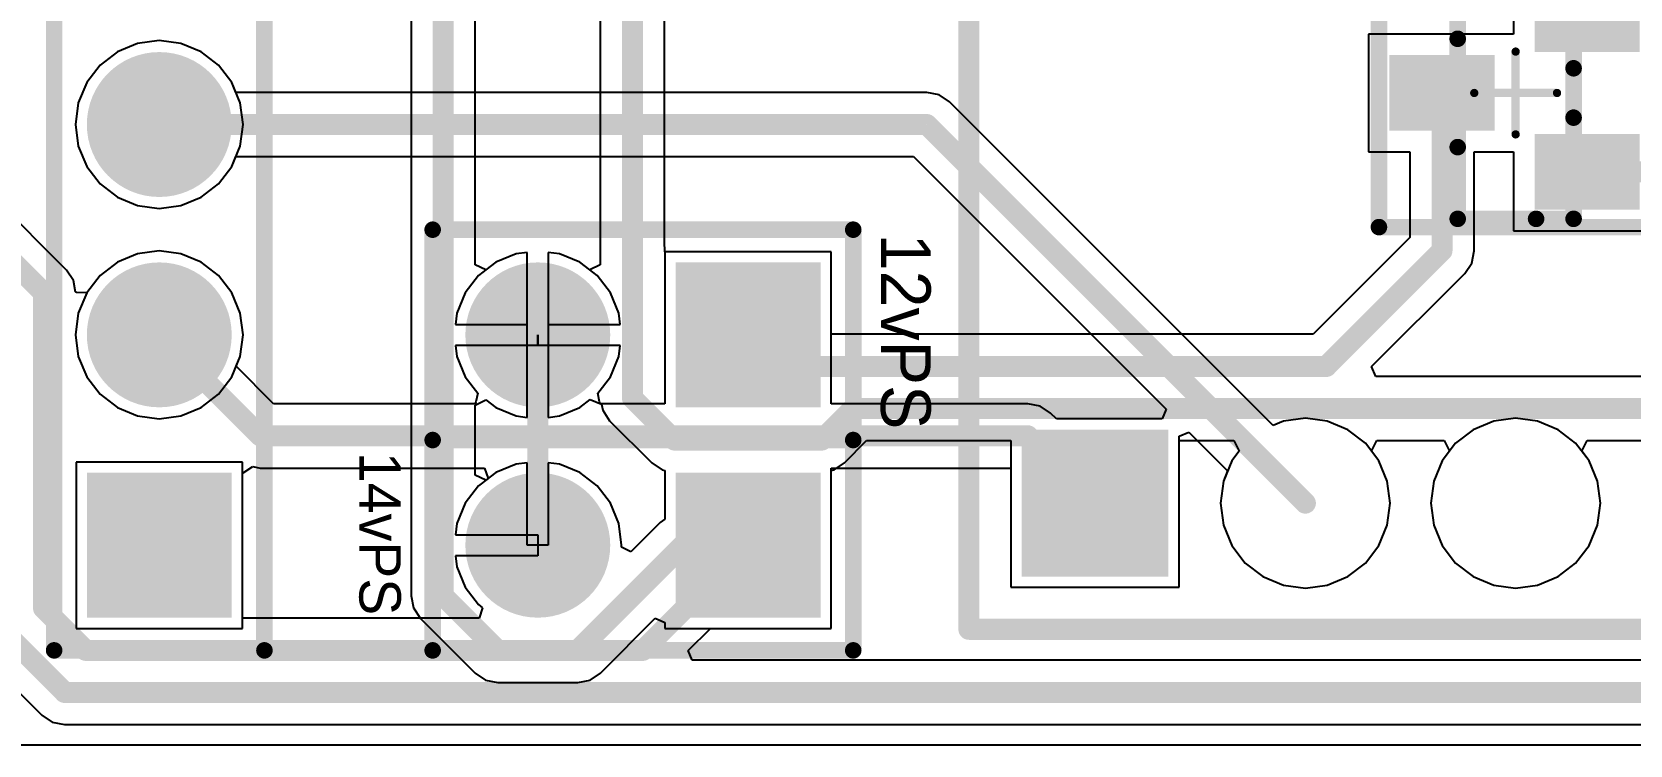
# Model space of a CAD drawing. Header units: millimetres. Extents: x 0 to 146, y 0 to 115.
# Drawn here: x 88.12 to 107.43, y 83.44 to 92.05 of the extents above; entities that cross this region are included whole.
import ezdxf

# ---------------------------------------------------------------- set-up
doc = ezdxf.new("R2010")
doc.units = ezdxf.units.MM
for name, color, linetype in [('BottomLayer', 5, 'Continuous'), ('BottomOverlay', 54, 'Continuous'), ('BottomSolder', 6, 'Continuous'), ('Mechanical10', 56, 'Continuous'), ('Mechanical12', 56, 'Continuous'), ('Mechanical15', 56, 'Continuous'), ('MultiLayer', 9, 'Continuous'), ('PadHoleLayer', 156, 'Continuous'), ('TopLayer', 1, 'Continuous'), ('TopOverlay', 2, 'Continuous'), ('TopPaste', 8, 'Continuous'), ('TopSolder', 216, 'Continuous')]:
    doc.layers.add(name, color=color, linetype=linetype)

# ---------------------------------------------------------------- blocks, each defined once
blk = doc.blocks.new('VISHAY_SILICONIX_S_03946_MFG_1')
at = {"layer": 'TopLayer'}
for points in [[(-1.499, 1.41), (-0.229, 1.41), (-0.229, 0.495), (-1.499, 0.495)], [(0.254, 0.457), (1.524, 0.457), (1.524, -0.457), (0.254, -0.457)], [(-1.499, -0.495), (-0.229, -0.495), (-0.229, -1.41), (-1.499, -1.41)]]:
    blk.add_hatch(color=1, dxfattribs=at).paths.add_polyline_path(points)
at = {"layer": 'TopPaste'}
for points in [[(-1.499, 1.41), (-0.229, 1.41), (-0.229, 0.495), (-1.499, 0.495)], [(0.254, 0.457), (1.524, 0.457), (1.524, -0.457), (0.254, -0.457)], [(-1.499, -0.495), (-0.229, -0.495), (-0.229, -1.41), (-1.499, -1.41)]]:
    blk.add_hatch(color=8, dxfattribs=at).paths.add_polyline_path(points)
at = {"layer": 'TopSolder'}
for points in [[(-1.499, 1.41), (-0.229, 1.41), (-0.229, 0.495), (-1.499, 0.495)], [(0.254, 0.457), (1.524, 0.457), (1.524, -0.457), (0.254, -0.457)], [(-1.499, -0.495), (-0.229, -0.495), (-0.229, -1.41), (-1.499, -1.41)]]:
    blk.add_hatch(color=216, dxfattribs=at).paths.add_polyline_path(points)
at = {"layer": 'Mechanical10', "const_width": 0.2}
for points in [[(-1.651, 1.62), (-1.651, -1.62)], [(1.651, 1.62), (-1.651, 1.62)], [(1.651, 1.62), (1.651, -1.62)], [(1.651, -1.62), (-1.651, -1.62)]]:
    blk.add_lwpolyline(points, dxfattribs=at)
at = {"layer": 'Mechanical10', "const_width": 0.1}
for points in [[(-1.701, 1.62, 1), (-1.601, 1.62, 1)], [(-1.701, 1.62, 1), (-1.601, 1.62, 1)], [(1.601, 1.62, 1), (1.701, 1.62, 1)], [(1.601, 1.62, 1), (1.701, 1.62, 1)], [(-1.701, -1.62, 1), (-1.601, -1.62, 1)], [(-1.701, -1.62, 1), (-1.601, -1.62, 1)], [(1.601, -1.62, 1), (1.701, -1.62, 1)], [(1.601, -1.62, 1), (1.701, -1.62, 1)]]:
    blk.add_lwpolyline(points, format="xyb", close=True, dxfattribs=at)
at = {"layer": 'Mechanical12', "const_width": 0.2}
for points in [[(-0.7, 1.52), (-0.7, -1.52)], [(0.7, 1.52), (-0.7, 1.52)], [(0.7, 1.52), (0.7, -1.52)], [(0.7, -1.52), (-0.7, -1.52)]]:
    blk.add_lwpolyline(points, dxfattribs=at)
at = {"layer": 'Mechanical12', "const_width": 0.1}
for points in [[(-0.75, 1.52, 1), (-0.65, 1.52, 1)], [(-0.75, 1.52, 1), (-0.65, 1.52, 1)], [(0.65, 1.52, 1), (0.75, 1.52, 1)], [(0.65, 1.52, 1), (0.75, 1.52, 1)], [(-0.75, -1.52, 1), (-0.65, -1.52, 1)], [(-0.75, -1.52, 1), (-0.65, -1.52, 1)], [(0.65, -1.52, 1), (0.75, -1.52, 1)], [(0.65, -1.52, 1), (0.75, -1.52, 1)]]:
    blk.add_lwpolyline(points, format="xyb", close=True, dxfattribs=at)
at = {"layer": 'Mechanical15'}
for points, const_width in [([(-1.651, 1.62), (-1.651, -1.62)], 0.2), ([(1.651, 1.62), (-1.651, 1.62)], 0.2), ([(1.651, 1.62), (1.651, -1.62)], 0.2), ([(0, 0.5), (0, -0.5)], 0.1), ([(0.5, 0), (-0.5, 0)], 0.1), ([(1.651, -1.62), (-1.651, -1.62)], 0.2)]:
    blk.add_lwpolyline(points, dxfattribs=dict(at, const_width=const_width))
for points, const_width in [([(-1.701, 1.62, 1), (-1.601, 1.62, 1)], 0.1), ([(-1.701, 1.62, 1), (-1.601, 1.62, 1)], 0.1), ([(1.601, 1.62, 1), (1.701, 1.62, 1)], 0.1), ([(1.601, 1.62, 1), (1.701, 1.62, 1)], 0.1), ([(-0.025, 0.5, 1), (0.025, 0.5, 1)], 0.05), ([(-0.525, 0, 1), (-0.475, 0, 1)], 0.05), ([(0.475, 0, 1), (0.525, 0, 1)], 0.05), ([(-0.025, -0.5, 1), (0.025, -0.5, 1)], 0.05), ([(-1.701, -1.62, 1), (-1.601, -1.62, 1)], 0.1), ([(-1.701, -1.62, 1), (-1.601, -1.62, 1)], 0.1), ([(1.601, -1.62, 1), (1.701, -1.62, 1)], 0.1), ([(1.601, -1.62, 1), (1.701, -1.62, 1)], 0.1)]:
    blk.add_lwpolyline(points, format="xyb", close=True, dxfattribs=dict(at, const_width=const_width))
at = {"layer": 'TopOverlay', "const_width": 0.2}
for points in [[(0.7, 1.52), (-0.247, 1.52)], [(0.7, 1.52), (0.7, 0.654)], [(-0.7, 0.298), (-0.7, -0.298)], [(0.7, -0.654), (0.7, -1.52)], [(0.7, -1.52), (-0.247, -1.52)]]:
    blk.add_lwpolyline(points, dxfattribs=at)
at = {"layer": 'TopOverlay', "const_width": 0.1}
for points in [[(-0.297, 1.52, 1), (-0.197, 1.52, 1)], [(0.65, 1.52, 1), (0.75, 1.52, 1)], [(0.65, 1.52, 1), (0.75, 1.52, 1)], [(0.65, 0.654, 1), (0.75, 0.654, 1)], [(-0.75, 0.298, 1), (-0.65, 0.298, 1)], [(-0.75, -0.298, 1), (-0.65, -0.298, 1)], [(0.65, -0.654, 1), (0.75, -0.654, 1)], [(-0.297, -1.52, 1), (-0.197, -1.52, 1)], [(0.65, -1.52, 1), (0.75, -1.52, 1)], [(0.65, -1.52, 1), (0.75, -1.52, 1)]]:
    blk.add_lwpolyline(points, format="xyb", close=True, dxfattribs=at)
blk = doc.blocks.new('HDR1X2_6')
at = {"layer": 'BottomLayer'}
blk.add_hatch(color=5, dxfattribs=at).paths.add_polyline_path([(-0.75, 0.75), (0.75, 0.75), (0.75, -0.75), (-0.75, -0.75)])
h = blk.add_hatch(color=5, dxfattribs=at)
edge = h.paths.add_edge_path()
edge.add_arc((2.54, 0), 0.75, 0, 360)
at = {"layer": 'BottomSolder'}
blk.add_hatch(color=6, dxfattribs=at).paths.add_polyline_path([(-0.875, 0.875), (0.875, 0.875), (0.875, -0.875), (-0.875, -0.875)])
h = blk.add_hatch(color=6, dxfattribs=at)
edge = h.paths.add_edge_path()
edge.add_arc((2.54, 0), 0.875, 0, 360)
at = {"layer": 'MultiLayer'}
blk.add_hatch(color=9, dxfattribs=at).paths.add_polyline_path([(-0.75, 0.75), (0.75, 0.75), (0.75, -0.75), (-0.75, -0.75)])
h = blk.add_hatch(color=9, dxfattribs=at)
edge = h.paths.add_edge_path()
edge.add_arc((2.54, 0), 0.75, 0, 360)
at = {"layer": 'PadHoleLayer'}
h = blk.add_hatch(color=156, dxfattribs=at)
edge = h.paths.add_edge_path()
edge.add_arc((0, 0), 0.45, 0, 360)
h = blk.add_hatch(color=156, dxfattribs=at)
edge = h.paths.add_edge_path()
edge.add_arc((2.54, 0), 0.45, 0, 360)
at = {"layer": 'TopLayer'}
blk.add_hatch(color=1, dxfattribs=at).paths.add_polyline_path([(-0.75, 0.75), (0.75, 0.75), (0.75, -0.75), (-0.75, -0.75)])
h = blk.add_hatch(color=1, dxfattribs=at)
edge = h.paths.add_edge_path()
edge.add_arc((2.54, 0), 0.75, 0, 360)
at = {"layer": 'TopSolder'}
blk.add_hatch(color=216, dxfattribs=at).paths.add_polyline_path([(-0.875, 0.875), (0.875, 0.875), (0.875, -0.875), (-0.875, -0.875)])
h = blk.add_hatch(color=216, dxfattribs=at)
edge = h.paths.add_edge_path()
edge.add_arc((2.54, 0), 0.875, 0, 360)
at = {"layer": 'TopOverlay', "const_width": 0.2}
for points in [[(-1.27, 1.27), (-1.27, -1.27)], [(3.81, 1.27), (-1.27, 1.27)], [(3.81, 1.27), (3.81, -1.27)], [(3.81, -1.27), (-1.27, -1.27)]]:
    blk.add_lwpolyline(points, dxfattribs=at)
at = {"layer": 'TopOverlay', "const_width": 0.1}
for points in [[(-1.32, 1.27, 1), (-1.22, 1.27, 1)], [(-1.32, 1.27, 1), (-1.22, 1.27, 1)], [(3.76, 1.27, 1), (3.86, 1.27, 1)], [(3.76, 1.27, 1), (3.86, 1.27, 1)], [(-1.32, -1.27, 1), (-1.22, -1.27, 1)], [(-1.32, -1.27, 1), (-1.22, -1.27, 1)], [(3.76, -1.27, 1), (3.86, -1.27, 1)], [(3.76, -1.27, 1), (3.86, -1.27, 1)]]:
    blk.add_lwpolyline(points, format="xyb", close=True, dxfattribs=at)
blk = doc.blocks.new('HDR1X2_14')
at = {"layer": 'BottomLayer'}
blk.add_hatch(color=5, dxfattribs=at).paths.add_polyline_path([(-0.75, 0.75), (0.75, 0.75), (0.75, -0.75), (-0.75, -0.75)])
h = blk.add_hatch(color=5, dxfattribs=at)
edge = h.paths.add_edge_path()
edge.add_arc((2.54, 0), 0.75, 0, 360)
at = {"layer": 'BottomSolder'}
blk.add_hatch(color=6, dxfattribs=at).paths.add_polyline_path([(-0.875, 0.875), (0.875, 0.875), (0.875, -0.875), (-0.875, -0.875)])
h = blk.add_hatch(color=6, dxfattribs=at)
edge = h.paths.add_edge_path()
edge.add_arc((2.54, 0), 0.875, 0, 360)
at = {"layer": 'MultiLayer'}
blk.add_hatch(color=9, dxfattribs=at).paths.add_polyline_path([(-0.75, 0.75), (0.75, 0.75), (0.75, -0.75), (-0.75, -0.75)])
h = blk.add_hatch(color=9, dxfattribs=at)
edge = h.paths.add_edge_path()
edge.add_arc((2.54, 0), 0.75, 0, 360)
at = {"layer": 'PadHoleLayer'}
h = blk.add_hatch(color=156, dxfattribs=at)
edge = h.paths.add_edge_path()
edge.add_arc((0, 0), 0.45, 0, 360)
h = blk.add_hatch(color=156, dxfattribs=at)
edge = h.paths.add_edge_path()
edge.add_arc((2.54, 0), 0.45, 0, 360)
at = {"layer": 'TopLayer'}
blk.add_hatch(color=1, dxfattribs=at).paths.add_polyline_path([(-0.75, 0.75), (0.75, 0.75), (0.75, -0.75), (-0.75, -0.75)])
h = blk.add_hatch(color=1, dxfattribs=at)
edge = h.paths.add_edge_path()
edge.add_arc((2.54, 0), 0.75, 0, 360)
at = {"layer": 'TopSolder'}
blk.add_hatch(color=216, dxfattribs=at).paths.add_polyline_path([(-0.875, 0.875), (0.875, 0.875), (0.875, -0.875), (-0.875, -0.875)])
h = blk.add_hatch(color=216, dxfattribs=at)
edge = h.paths.add_edge_path()
edge.add_arc((2.54, 0), 0.875, 0, 360)
at = {"layer": 'TopOverlay', "const_width": 0.2}
for points in [[(3.81, 1.27), (-1.27, 1.27)], [(-1.27, 1.27), (-1.27, -1.27)], [(3.81, 1.27), (3.81, -1.27)], [(3.81, -1.27), (-1.27, -1.27)]]:
    blk.add_lwpolyline(points, dxfattribs=at)
at = {"layer": 'TopOverlay', "const_width": 0.1}
for points in [[(-1.32, 1.27, 1), (-1.22, 1.27, 1)], [(-1.32, 1.27, 1), (-1.22, 1.27, 1)], [(3.76, 1.27, 1), (3.86, 1.27, 1)], [(3.76, 1.27, 1), (3.86, 1.27, 1)], [(-1.32, -1.27, 1), (-1.22, -1.27, 1)], [(-1.32, -1.27, 1), (-1.22, -1.27, 1)], [(3.76, -1.27, 1), (3.86, -1.27, 1)], [(3.76, -1.27, 1), (3.86, -1.27, 1)]]:
    blk.add_lwpolyline(points, format="xyb", close=True, dxfattribs=at)
blk = doc.blocks.new('HDR1X6_B_18')
at = {"layer": 'BottomLayer'}
blk.add_hatch(color=5, dxfattribs=at).paths.add_polyline_path([(-0.75, 0.75), (0.75, 0.75), (0.75, -0.75), (-0.75, -0.75)])
h = blk.add_hatch(color=5, dxfattribs=at)
edge = h.paths.add_edge_path()
edge.add_arc((2.54, 0), 0.75, 0, 360)
h = blk.add_hatch(color=5, dxfattribs=at)
edge = h.paths.add_edge_path()
edge.add_arc((5.08, 0), 0.75, 0, 360)
h = blk.add_hatch(color=5, dxfattribs=at)
edge = h.paths.add_edge_path()
edge.add_arc((7.62, 0), 0.75, 0, 360)
h = blk.add_hatch(color=5, dxfattribs=at)
edge = h.paths.add_edge_path()
edge.add_arc((10.16, 0), 0.75, 0, 360)
h = blk.add_hatch(color=5, dxfattribs=at)
edge = h.paths.add_edge_path()
edge.add_arc((12.7, 0), 0.75, 0, 360)
at = {"layer": 'BottomSolder'}
blk.add_hatch(color=6, dxfattribs=at).paths.add_polyline_path([(-0.875, 0.875), (0.875, 0.875), (0.875, -0.875), (-0.875, -0.875)])
h = blk.add_hatch(color=6, dxfattribs=at)
edge = h.paths.add_edge_path()
edge.add_arc((2.54, 0), 0.875, 0, 360)
h = blk.add_hatch(color=6, dxfattribs=at)
edge = h.paths.add_edge_path()
edge.add_arc((5.08, 0), 0.875, 0, 360)
h = blk.add_hatch(color=6, dxfattribs=at)
edge = h.paths.add_edge_path()
edge.add_arc((7.62, 0), 0.875, 0, 360)
h = blk.add_hatch(color=6, dxfattribs=at)
edge = h.paths.add_edge_path()
edge.add_arc((10.16, 0), 0.875, 0, 360)
h = blk.add_hatch(color=6, dxfattribs=at)
edge = h.paths.add_edge_path()
edge.add_arc((12.7, 0), 0.875, 0, 360)
at = {"layer": 'MultiLayer'}
blk.add_hatch(color=9, dxfattribs=at).paths.add_polyline_path([(-0.75, 0.75), (0.75, 0.75), (0.75, -0.75), (-0.75, -0.75)])
h = blk.add_hatch(color=9, dxfattribs=at)
edge = h.paths.add_edge_path()
edge.add_arc((2.54, 0), 0.75, 0, 360)
h = blk.add_hatch(color=9, dxfattribs=at)
edge = h.paths.add_edge_path()
edge.add_arc((5.08, 0), 0.75, 0, 360)
h = blk.add_hatch(color=9, dxfattribs=at)
edge = h.paths.add_edge_path()
edge.add_arc((7.62, 0), 0.75, 0, 360)
h = blk.add_hatch(color=9, dxfattribs=at)
edge = h.paths.add_edge_path()
edge.add_arc((10.16, 0), 0.75, 0, 360)
h = blk.add_hatch(color=9, dxfattribs=at)
edge = h.paths.add_edge_path()
edge.add_arc((12.7, 0), 0.75, 0, 360)
at = {"layer": 'PadHoleLayer'}
h = blk.add_hatch(color=156, dxfattribs=at)
edge = h.paths.add_edge_path()
edge.add_arc((0, 0), 0.45, 0, 360)
h = blk.add_hatch(color=156, dxfattribs=at)
edge = h.paths.add_edge_path()
edge.add_arc((2.54, 0), 0.45, 0, 360)
h = blk.add_hatch(color=156, dxfattribs=at)
edge = h.paths.add_edge_path()
edge.add_arc((5.08, 0), 0.45, 0, 360)
h = blk.add_hatch(color=156, dxfattribs=at)
edge = h.paths.add_edge_path()
edge.add_arc((7.62, 0), 0.45, 0, 360)
h = blk.add_hatch(color=156, dxfattribs=at)
edge = h.paths.add_edge_path()
edge.add_arc((10.16, 0), 0.45, 0, 360)
h = blk.add_hatch(color=156, dxfattribs=at)
edge = h.paths.add_edge_path()
edge.add_arc((12.7, 0), 0.45, 0, 360)
at = {"layer": 'TopLayer'}
blk.add_hatch(color=1, dxfattribs=at).paths.add_polyline_path([(-0.75, 0.75), (0.75, 0.75), (0.75, -0.75), (-0.75, -0.75)])
h = blk.add_hatch(color=1, dxfattribs=at)
edge = h.paths.add_edge_path()
edge.add_arc((2.54, 0), 0.75, 0, 360)
h = blk.add_hatch(color=1, dxfattribs=at)
edge = h.paths.add_edge_path()
edge.add_arc((5.08, 0), 0.75, 0, 360)
h = blk.add_hatch(color=1, dxfattribs=at)
edge = h.paths.add_edge_path()
edge.add_arc((7.62, 0), 0.75, 0, 360)
h = blk.add_hatch(color=1, dxfattribs=at)
edge = h.paths.add_edge_path()
edge.add_arc((10.16, 0), 0.75, 0, 360)
h = blk.add_hatch(color=1, dxfattribs=at)
edge = h.paths.add_edge_path()
edge.add_arc((12.7, 0), 0.75, 0, 360)
at = {"layer": 'TopSolder'}
blk.add_hatch(color=216, dxfattribs=at).paths.add_polyline_path([(-0.875, 0.875), (0.875, 0.875), (0.875, -0.875), (-0.875, -0.875)])
h = blk.add_hatch(color=216, dxfattribs=at)
edge = h.paths.add_edge_path()
edge.add_arc((2.54, 0), 0.875, 0, 360)
h = blk.add_hatch(color=216, dxfattribs=at)
edge = h.paths.add_edge_path()
edge.add_arc((5.08, 0), 0.875, 0, 360)
h = blk.add_hatch(color=216, dxfattribs=at)
edge = h.paths.add_edge_path()
edge.add_arc((7.62, 0), 0.875, 0, 360)
h = blk.add_hatch(color=216, dxfattribs=at)
edge = h.paths.add_edge_path()
edge.add_arc((10.16, 0), 0.875, 0, 360)
h = blk.add_hatch(color=216, dxfattribs=at)
edge = h.paths.add_edge_path()
edge.add_arc((12.7, 0), 0.875, 0, 360)
at = {"layer": 'BottomOverlay', "const_width": 0.2}
for points in [[(-1.27, 1.27), (-1.27, -1.27)], [(-1.27, 1.27), (13.97, 1.27)], [(13.97, 1.27), (13.97, -1.27)], [(-1.27, -1.27), (13.97, -1.27)]]:
    blk.add_lwpolyline(points, dxfattribs=at)
at = {"layer": 'BottomOverlay', "const_width": 0.1}
for points in [[(-1.32, 1.27, 1), (-1.22, 1.27, 1)], [(-1.32, 1.27, 1), (-1.22, 1.27, 1)], [(13.92, 1.27, 1), (14.02, 1.27, 1)], [(13.92, 1.27, 1), (14.02, 1.27, 1)], [(-1.32, -1.27, 1), (-1.22, -1.27, 1)], [(-1.32, -1.27, 1), (-1.22, -1.27, 1)], [(13.92, -1.27, 1), (14.02, -1.27, 1)], [(13.92, -1.27, 1), (14.02, -1.27, 1)]]:
    blk.add_lwpolyline(points, format="xyb", close=True, dxfattribs=at)
blk = doc.blocks.new('ARDUINO_NANO_21')
at = {"layer": 'BottomLayer'}
blk.add_hatch(color=5, dxfattribs=at).paths.add_polyline_path([(3.302, 2.286), (4.826, 2.286), (4.826, 0.762), (3.302, 0.762)])
h = blk.add_hatch(color=5, dxfattribs=at)
edge = h.paths.add_edge_path()
edge.add_arc((6.604, 1.524), 0.762, 0, 360)
h = blk.add_hatch(color=5, dxfattribs=at)
edge = h.paths.add_edge_path()
edge.add_arc((9.144, 1.524), 0.762, 0, 360)
at = {"layer": 'BottomSolder'}
blk.add_hatch(color=6, dxfattribs=at).paths.add_polyline_path([(3.177, 2.411), (4.951, 2.411), (4.951, 0.637), (3.177, 0.637)])
h = blk.add_hatch(color=6, dxfattribs=at)
edge = h.paths.add_edge_path()
edge.add_arc((6.604, 1.524), 0.887, 0, 360)
h = blk.add_hatch(color=6, dxfattribs=at)
edge = h.paths.add_edge_path()
edge.add_arc((9.144, 1.524), 0.887, 0, 360)
at = {"layer": 'MultiLayer'}
blk.add_hatch(color=9, dxfattribs=at).paths.add_polyline_path([(3.302, 2.286), (4.826, 2.286), (4.826, 0.762), (3.302, 0.762)])
h = blk.add_hatch(color=9, dxfattribs=at)
edge = h.paths.add_edge_path()
edge.add_arc((6.604, 1.524), 0.762, 0, 360)
h = blk.add_hatch(color=9, dxfattribs=at)
edge = h.paths.add_edge_path()
edge.add_arc((9.144, 1.524), 0.762, 0, 360)
at = {"layer": 'PadHoleLayer'}
h = blk.add_hatch(color=156, dxfattribs=at)
edge = h.paths.add_edge_path()
edge.add_arc((4.064, 1.524), 0.381, 0, 360)
h = blk.add_hatch(color=156, dxfattribs=at)
edge = h.paths.add_edge_path()
edge.add_arc((6.604, 1.524), 0.381, 0, 360)
h = blk.add_hatch(color=156, dxfattribs=at)
edge = h.paths.add_edge_path()
edge.add_arc((9.144, 1.524), 0.381, 0, 360)
at = {"layer": 'TopLayer'}
blk.add_hatch(color=1, dxfattribs=at).paths.add_polyline_path([(3.302, 2.286), (4.826, 2.286), (4.826, 0.762), (3.302, 0.762)])
h = blk.add_hatch(color=1, dxfattribs=at)
edge = h.paths.add_edge_path()
edge.add_arc((6.604, 1.524), 0.762, 0, 360)
h = blk.add_hatch(color=1, dxfattribs=at)
edge = h.paths.add_edge_path()
edge.add_arc((9.144, 1.524), 0.762, 0, 360)
at = {"layer": 'TopSolder'}
blk.add_hatch(color=216, dxfattribs=at).paths.add_polyline_path([(3.177, 2.411), (4.951, 2.411), (4.951, 0.637), (3.177, 0.637)])
h = blk.add_hatch(color=216, dxfattribs=at)
edge = h.paths.add_edge_path()
edge.add_arc((6.604, 1.524), 0.887, 0, 360)
h = blk.add_hatch(color=216, dxfattribs=at)
edge = h.paths.add_edge_path()
edge.add_arc((9.144, 1.524), 0.887, 0, 360)
at = {"layer": 'TopOverlay', "const_width": 0.254}
for points in [[(2.54, 0), (2.54, 17.907)], [(2.54, 0), (11.97, 0)]]:
    blk.add_lwpolyline(points, dxfattribs=at)
at = {"layer": 'TopOverlay', "const_width": 0.127}
blk.add_lwpolyline([(2.477, 0, 1), (2.603, 0, 1)], format="xyb", close=True, dxfattribs=at)
blk.add_lwpolyline([(2.477, 0, 1), (2.603, 0, 1)], format="xyb", close=True, dxfattribs=at)

msp = doc.modelspace()

# ---------------------------------------------------------------- linework, layer by layer
at = {"layer": 'BottomLayer'}
for p, q in [((89.4, 91.91), (89.156, 91.809)), ((89.662, 91.945), (89.4, 91.91)), ((89.924, 91.91), (89.662, 91.945)), ((90.168, 91.809), (89.924, 91.91)), ((89.156, 91.809), (88.946, 91.648)), ((90.378, 91.648), (90.168, 91.809)), ((88.946, 91.648), (88.785, 91.438)), ((90.539, 91.438), (90.378, 91.648)), ((88.785, 91.438), (88.684, 91.194)), ((90.588, 91.32), (90.539, 91.438)), ((98.933, 91.32), (90.588, 91.32)), ((99.082, 91.291), (98.933, 91.32)), ((88.54, 89.175), (86.494, 91.22)), ((88.684, 91.194), (88.649, 90.932)), ((99.208, 91.207), (99.082, 91.291)), ((103.116, 87.299), (99.208, 91.207)), ((88.649, 90.932), (88.684, 90.67)), ((88.684, 90.67), (88.785, 90.426)), ((90.539, 90.426), (90.588, 90.544)), ((90.588, 90.544), (98.772, 90.544)), ((98.772, 90.544), (101.822, 87.493)), ((88.785, 90.426), (88.946, 90.216)), ((90.378, 90.216), (90.539, 90.426)), ((88.946, 90.216), (89.156, 90.055)), ((90.168, 90.055), (90.378, 90.216)), ((89.156, 90.055), (89.4, 89.954)), ((89.4, 89.954), (89.662, 89.919)), ((89.662, 89.919), (89.924, 89.954)), ((89.924, 89.954), (90.168, 90.055)), ((89.662, 89.405), (89.4, 89.37)), ((89.924, 89.37), (89.662, 89.405)), ((94.107, 89.388), (93.972, 89.37)), ((94.107, 88.519), (94.107, 89.388)), ((94.496, 89.37), (94.361, 89.388)), ((94.361, 89.388), (94.361, 88.519)), ((97.778, 89.396), (95.77, 89.396)), ((95.77, 89.396), (95.77, 87.561)), ((97.778, 87.561), (97.778, 89.396)), ((89.156, 89.269), (88.946, 89.108)), ((89.4, 89.37), (89.156, 89.269)), ((90.168, 89.269), (89.924, 89.37)), ((90.378, 89.108), (90.168, 89.269)), ((93.728, 89.269), (93.518, 89.108)), ((93.972, 89.37), (93.728, 89.269)), ((94.74, 89.269), (94.496, 89.37)), ((94.95, 89.108), (94.74, 89.269)), ((88.624, 89.049), (88.54, 89.175)), ((88.652, 88.909), (88.624, 89.049)), ((88.946, 89.108), (88.785, 88.898)), ((90.539, 88.898), (90.378, 89.108)), ((93.518, 89.108), (93.357, 88.898)), ((95.111, 88.898), (94.95, 89.108)), ((88.663, 88.902), (88.652, 88.909)), ((88.785, 88.898), (88.663, 88.902)), ((90.64, 88.654), (90.539, 88.898)), ((93.357, 88.898), (93.256, 88.654)), ((95.212, 88.654), (95.111, 88.898)), ((90.675, 88.392), (90.64, 88.654)), ((93.256, 88.654), (93.238, 88.519)), ((95.23, 88.519), (95.212, 88.654)), ((93.238, 88.519), (94.107, 88.519)), ((94.361, 88.519), (95.23, 88.519)), ((90.64, 88.13), (90.675, 88.392)), ((94.234, 88.265), (93.238, 88.265)), ((93.238, 88.265), (93.256, 88.13)), ((94.234, 88.265), (94.234, 88.392)), ((94.234, 88.392), (94.234, 88.392)), ((94.234, 88.392), (94.234, 88.265)), ((95.23, 88.265), (94.234, 88.265)), ((95.212, 88.13), (95.23, 88.265)), ((90.591, 88.012), (90.64, 88.13)), ((93.256, 88.13), (93.357, 87.886)), ((95.111, 87.886), (95.212, 88.13)), ((91.042, 87.561), (90.591, 88.012)), ((93.357, 87.886), (93.508, 87.688)), ((94.96, 87.688), (95.111, 87.886)), ((93.508, 87.688), (93.487, 87.583)), ((94.981, 87.583), (94.96, 87.688)), ((93.479, 87.561), (91.042, 87.561)), ((93.487, 87.583), (93.479, 87.561)), ((94.989, 87.561), (94.981, 87.583)), ((95.77, 87.561), (94.989, 87.561)), ((100.152, 87.561), (97.778, 87.561)), ((100.301, 87.532), (100.152, 87.561)), ((100.427, 87.447), (100.301, 87.532)), ((100.498, 87.376), (100.427, 87.447)), ((101.822, 87.493), (101.774, 87.376)), ((101.774, 87.376), (100.498, 87.376)), ((103.24, 87.35), (103.116, 87.299)), ((103.505, 87.385), (103.24, 87.35)), ((103.77, 87.35), (103.505, 87.385)), ((104.017, 87.247), (103.77, 87.35)), ((105.78, 87.35), (105.533, 87.247)), ((106.045, 87.385), (105.78, 87.35)), ((106.31, 87.35), (106.045, 87.385)), ((106.557, 87.247), (106.31, 87.35)), ((101.981, 87.169), (102.098, 87.217)), ((101.981, 85.344), (101.981, 87.169)), ((102.098, 87.217), (102.566, 86.749)), ((104.23, 87.085), (104.017, 87.247)), ((104.392, 86.872), (104.23, 87.085)), ((105.32, 87.085), (105.158, 86.872)), ((105.533, 87.247), (105.32, 87.085)), ((106.77, 87.085), (106.557, 87.247)), ((106.932, 86.872), (106.77, 87.085)), ((104.495, 86.625), (104.392, 86.872)), ((105.158, 86.872), (105.055, 86.625)), ((107.035, 86.625), (106.932, 86.872)), ((90.666, 86.708), (90.676, 86.724)), ((90.666, 84.97), (90.666, 86.708)), ((90.676, 86.724), (90.793, 86.802)), ((90.793, 86.802), (90.881, 86.784)), ((90.881, 86.784), (93.591, 86.784)), ((93.591, 86.784), (93.634, 86.657)), ((97.778, 84.848), (97.778, 86.784)), ((97.778, 86.784), (99.949, 86.784)), ((99.949, 86.784), (99.949, 85.344)), ((102.566, 86.749), (102.515, 86.625)), ((93.518, 86.568), (93.357, 86.358)), ((93.634, 86.657), (93.518, 86.568)), ((102.515, 86.625), (102.48, 86.36)), ((104.53, 86.36), (104.495, 86.625)), ((105.055, 86.625), (105.02, 86.36)), ((107.07, 86.36), (107.035, 86.625)), ((93.357, 86.358), (93.256, 86.114)), ((102.48, 86.36), (102.515, 86.095)), ((104.495, 86.095), (104.53, 86.36)), ((105.02, 86.36), (105.055, 86.095)), ((107.035, 86.095), (107.07, 86.36)), ((93.256, 86.114), (93.238, 85.979)), ((102.515, 86.095), (102.618, 85.848)), ((104.392, 85.848), (104.495, 86.095)), ((105.055, 86.095), (105.158, 85.848)), ((106.932, 85.848), (107.035, 86.095)), ((93.238, 85.979), (94.234, 85.979)), ((94.234, 85.979), (94.234, 85.725)), ((94.234, 85.725), (93.238, 85.725)), ((93.238, 85.725), (93.256, 85.59)), ((102.618, 85.848), (102.78, 85.635)), ((104.23, 85.635), (104.392, 85.848)), ((105.158, 85.848), (105.32, 85.635)), ((106.77, 85.635), (106.932, 85.848)), ((93.256, 85.59), (93.357, 85.346)), ((102.78, 85.635), (102.993, 85.473)), ((104.017, 85.473), (104.23, 85.635)), ((105.32, 85.635), (105.533, 85.473)), ((106.557, 85.473), (106.77, 85.635)), ((93.357, 85.346), (93.518, 85.136)), ((99.949, 85.344), (101.981, 85.344)), ((102.993, 85.473), (103.24, 85.37)), ((103.24, 85.37), (103.505, 85.335)), ((103.505, 85.335), (103.77, 85.37)), ((103.77, 85.37), (104.017, 85.473)), ((105.533, 85.473), (105.78, 85.37)), ((105.78, 85.37), (106.045, 85.335)), ((106.045, 85.335), (106.31, 85.37)), ((106.31, 85.37), (106.557, 85.473)), ((93.518, 85.136), (93.568, 85.097)), ((93.525, 84.97), (90.666, 84.97)), ((93.568, 85.097), (93.525, 84.97)), ((96.051, 84.58), (96.319, 84.848)), ((96.319, 84.848), (97.778, 84.848)), ((87.482, 84.561), (88.244, 83.799)), ((96.1, 84.462), (96.051, 84.58)), ((113.222, 84.462), (96.1, 84.462)), ((88.244, 83.799), (88.37, 83.715)), ((88.37, 83.715), (88.519, 83.686)), ((88.519, 83.686), (129.159, 83.686)), ((140.843, 83.439), (87.884, 83.439))]:
    msp.add_line(p, q, dxfattribs=at)
at = {"layer": 'BottomLayer', "const_width": 0.254}
for points in [[(86.106, 91.059), (88.265, 88.9)], [(89.662, 90.932), (98.933, 90.932)], [(98.933, 90.932), (103.505, 86.36)], [(88.265, 85.09), (88.265, 88.9)], [(89.662, 88.392), (90.881, 87.173)], [(90.881, 87.173), (100.152, 87.173)], [(100.152, 87.173), (100.965, 86.36)], [(95.504, 84.582), (96.774, 85.852)], [(88.265, 85.09), (88.773, 84.582)], [(87.757, 84.836), (88.519, 84.074)], [(88.773, 84.582), (95.504, 84.582)], [(88.519, 84.074), (129.159, 84.074)]]:
    msp.add_lwpolyline(points, dxfattribs=at)
at = {"layer": 'BottomLayer', "const_width": 0.127}
for points in [[(89.598, 90.932, 1), (89.725, 90.932, 1)], [(98.87, 90.932, 1), (98.996, 90.932, 1)], [(98.87, 90.932, 1), (98.996, 90.932, 1)], [(88.201, 88.9, 1), (88.328, 88.9, 1)], [(88.201, 88.9, 1), (88.328, 88.9, 1)], [(89.598, 88.392, 1), (89.725, 88.392, 1)], [(90.818, 87.173, 1), (90.945, 87.173, 1)], [(90.818, 87.173, 1), (90.945, 87.173, 1)], [(100.089, 87.173, 1), (100.216, 87.173, 1)], [(100.089, 87.173, 1), (100.216, 87.173, 1)], [(100.901, 86.36, 1), (101.028, 86.36, 1)], [(103.442, 86.36, 1), (103.569, 86.36, 1)], [(96.71, 85.852, 1), (96.837, 85.852, 1)], [(88.201, 85.09, 1), (88.328, 85.09, 1)], [(88.201, 85.09, 1), (88.328, 85.09, 1)], [(88.71, 84.582, 1), (88.837, 84.582, 1)], [(88.71, 84.582, 1), (88.837, 84.582, 1)], [(95.44, 84.582, 1), (95.567, 84.582, 1)], [(95.44, 84.582, 1), (95.567, 84.582, 1)], [(88.455, 84.074, 1), (88.582, 84.074, 1)], [(88.455, 84.074, 1), (88.582, 84.074, 1)]]:
    msp.add_lwpolyline(points, format="xyb", close=True, dxfattribs=at)
at = {"layer": 'TopLayer'}
for p, q in [((95.765, 89.521), (95.765, 97.165)), ((94.989, 96.94), (94.989, 89.239)), ((92.703, 95.758), (92.703, 85.242)), ((93.479, 89.239), (93.479, 95.597)), ((106.02, 92.605), (106.02, 92.024)), ((89.4, 91.91), (89.156, 91.809)), ((89.662, 91.945), (89.4, 91.91)), ((89.924, 91.91), (89.662, 91.945)), ((90.168, 91.809), (89.924, 91.91)), ((106.02, 92.024), (104.267, 92.024)), ((104.267, 92.024), (104.267, 90.602)), ((89.156, 91.809), (88.946, 91.648)), ((90.378, 91.648), (90.168, 91.809)), ((88.946, 91.648), (88.785, 91.438)), ((90.539, 91.438), (90.378, 91.648)), ((88.785, 91.438), (88.684, 91.194)), ((90.64, 91.194), (90.539, 91.438)), ((88.684, 91.194), (88.649, 90.932)), ((90.675, 90.932), (90.64, 91.194)), ((88.649, 90.932), (88.684, 90.67)), ((90.64, 90.67), (90.675, 90.932)), ((88.684, 90.67), (88.785, 90.426)), ((90.539, 90.426), (90.64, 90.67)), ((104.267, 90.602), (104.768, 90.602)), ((104.768, 90.602), (104.768, 89.569)), ((105.544, 89.408), (105.544, 90.602)), ((105.544, 90.602), (106.02, 90.602)), ((106.02, 90.602), (106.02, 89.649)), ((88.785, 90.426), (88.946, 90.216)), ((90.378, 90.216), (90.539, 90.426)), ((88.946, 90.216), (89.156, 90.055)), ((90.168, 90.055), (90.378, 90.216)), ((89.156, 90.055), (89.4, 89.954)), ((89.4, 89.954), (89.662, 89.919)), ((89.662, 89.919), (89.924, 89.954)), ((89.924, 89.954), (90.168, 90.055)), ((104.768, 89.569), (103.598, 88.399)), ((106.02, 89.649), (107.798, 89.649)), ((89.662, 89.405), (89.4, 89.37)), ((89.924, 89.37), (89.662, 89.405)), ((94.107, 89.388), (93.972, 89.37)), ((94.107, 88.392), (94.107, 89.388)), ((94.496, 89.37), (94.361, 89.388)), ((94.361, 89.388), (94.361, 88.392)), ((95.77, 89.396), (95.765, 89.521)), ((97.778, 89.396), (95.77, 89.396)), ((97.778, 88.399), (97.778, 89.396)), ((105.515, 89.259), (105.544, 89.408)), ((89.156, 89.269), (88.946, 89.108)), ((89.4, 89.37), (89.156, 89.269)), ((90.168, 89.269), (89.924, 89.37)), ((90.378, 89.108), (90.168, 89.269)), ((93.606, 89.176), (93.479, 89.239)), ((93.728, 89.269), (93.606, 89.176)), ((93.972, 89.37), (93.728, 89.269)), ((94.74, 89.269), (94.496, 89.37)), ((94.862, 89.176), (94.74, 89.269)), ((94.989, 89.239), (94.862, 89.176)), ((105.431, 89.133), (105.515, 89.259)), ((88.946, 89.108), (88.785, 88.898)), ((90.539, 88.898), (90.378, 89.108)), ((104.306, 88.009), (105.431, 89.133)), ((88.785, 88.898), (88.684, 88.654)), ((90.64, 88.654), (90.539, 88.898)), ((88.684, 88.654), (88.649, 88.392)), ((90.675, 88.392), (90.64, 88.654)), ((88.649, 88.392), (88.684, 88.13)), ((90.64, 88.13), (90.675, 88.392)), ((94.107, 87.396), (94.107, 88.392)), ((94.361, 88.392), (94.361, 87.396)), ((103.598, 88.399), (97.778, 88.399)), ((88.684, 88.13), (88.785, 87.886)), ((90.539, 87.886), (90.64, 88.13)), ((88.785, 87.886), (88.946, 87.676)), ((90.378, 87.676), (90.539, 87.886)), ((104.355, 87.891), (104.306, 88.009)), ((126.543, 87.891), (104.355, 87.891)), ((88.946, 87.676), (89.156, 87.515)), ((90.168, 87.515), (90.378, 87.676)), ((89.156, 87.515), (89.4, 87.414)), ((89.924, 87.414), (90.168, 87.515)), ((93.479, 87.545), (93.606, 87.608)), ((93.479, 86.699), (93.479, 87.545)), ((93.606, 87.608), (93.728, 87.515)), ((93.728, 87.515), (93.972, 87.414)), ((94.496, 87.414), (94.74, 87.515)), ((94.74, 87.515), (94.865, 87.611)), ((94.865, 87.611), (95.003, 87.557)), ((95.003, 87.557), (95.018, 87.481)), ((95.018, 87.481), (95.102, 87.355)), ((89.4, 87.414), (89.662, 87.379)), ((89.662, 87.379), (89.924, 87.414)), ((93.972, 87.414), (94.107, 87.396)), ((94.361, 87.396), (94.496, 87.414)), ((95.102, 87.355), (95.61, 86.847)), ((97.938, 86.847), (98.205, 87.115)), ((98.205, 87.115), (99.949, 87.115)), ((99.949, 87.115), (99.949, 85.344)), ((101.981, 85.344), (101.981, 87.115)), ((101.981, 87.115), (102.643, 87.115)), ((102.643, 87.115), (102.706, 86.988)), ((104.304, 86.988), (104.367, 87.115)), ((104.367, 87.115), (105.183, 87.115)), ((105.183, 87.115), (105.246, 86.988)), ((106.844, 86.988), (106.907, 87.115)), ((106.907, 87.115), (107.723, 87.115)), ((102.618, 86.872), (102.515, 86.625)), ((102.706, 86.988), (102.618, 86.872)), ((104.392, 86.872), (104.304, 86.988)), ((104.495, 86.625), (104.392, 86.872)), ((105.158, 86.872), (105.055, 86.625)), ((105.246, 86.988), (105.158, 86.872)), ((106.932, 86.872), (106.844, 86.988)), ((107.035, 86.625), (106.932, 86.872)), ((90.666, 86.856), (88.658, 86.856)), ((88.658, 86.856), (88.658, 84.848)), ((90.666, 84.848), (90.666, 86.856)), ((93.606, 86.636), (93.479, 86.699)), ((93.728, 86.729), (93.606, 86.636)), ((93.972, 86.83), (93.728, 86.729)), ((94.107, 86.848), (93.972, 86.83)), ((94.107, 85.852), (94.107, 86.848)), ((94.496, 86.83), (94.361, 86.848)), ((94.361, 86.848), (94.361, 85.852)), ((94.74, 86.729), (94.496, 86.83)), ((94.95, 86.568), (94.74, 86.729)), ((95.61, 86.847), (95.736, 86.763)), ((95.736, 86.763), (95.77, 86.756)), ((95.77, 86.756), (95.77, 86.165)), ((97.778, 86.756), (97.812, 86.763)), ((97.778, 84.848), (97.778, 86.756)), ((97.812, 86.763), (97.938, 86.847)), ((95.111, 86.358), (94.95, 86.568)), ((102.515, 86.625), (102.48, 86.36)), ((104.53, 86.36), (104.495, 86.625)), ((105.055, 86.625), (105.02, 86.36)), ((107.07, 86.36), (107.035, 86.625)), ((95.212, 86.114), (95.111, 86.358)), ((102.48, 86.36), (102.515, 86.095)), ((104.495, 86.095), (104.53, 86.36)), ((105.02, 86.36), (105.055, 86.095)), ((107.035, 86.095), (107.07, 86.36)), ((95.247, 85.852), (95.212, 86.114)), ((95.712, 86.127), (95.357, 85.772)), ((95.77, 86.165), (95.712, 86.127)), ((102.515, 86.095), (102.618, 85.848)), ((104.392, 85.848), (104.495, 86.095)), ((105.055, 86.095), (105.158, 85.848)), ((106.932, 85.848), (107.035, 86.095)), ((94.361, 85.852), (94.107, 85.852)), ((95.244, 85.828), (95.247, 85.852)), ((95.357, 85.772), (95.244, 85.828)), ((102.618, 85.848), (102.78, 85.635)), ((104.23, 85.635), (104.392, 85.848)), ((105.158, 85.848), (105.32, 85.635)), ((106.77, 85.635), (106.932, 85.848)), ((102.78, 85.635), (102.993, 85.473)), ((104.017, 85.473), (104.23, 85.635)), ((105.32, 85.635), (105.533, 85.473)), ((106.557, 85.473), (106.77, 85.635)), ((99.949, 85.344), (101.981, 85.344)), ((102.993, 85.473), (103.24, 85.37)), ((103.24, 85.37), (103.505, 85.335)), ((103.505, 85.335), (103.77, 85.37)), ((103.77, 85.37), (104.017, 85.473)), ((105.533, 85.473), (105.78, 85.37)), ((105.78, 85.37), (106.045, 85.335)), ((106.045, 85.335), (106.31, 85.37)), ((106.31, 85.37), (106.557, 85.473)), ((92.703, 85.242), (92.732, 85.094)), ((92.732, 85.094), (92.816, 84.968)), ((92.816, 84.968), (93.477, 84.307)), ((94.991, 84.307), (95.653, 84.969)), ((95.653, 84.969), (95.77, 84.92)), ((88.658, 84.848), (90.666, 84.848)), ((95.77, 84.92), (95.77, 84.848)), ((95.77, 84.848), (97.778, 84.848)), ((93.477, 84.307), (93.603, 84.223)), ((93.603, 84.223), (93.751, 84.194)), ((93.751, 84.194), (94.717, 84.194)), ((94.717, 84.194), (94.865, 84.223)), ((94.865, 84.223), (94.991, 84.307)), ((140.843, 83.439), (87.884, 83.439))]:
    msp.add_line(p, q, dxfattribs=at)
at = {"layer": 'TopLayer', "const_width": 0.254}
for points in [[(95.377, 87.63), (95.377, 97.326)], [(93.091, 85.242), (93.091, 95.758)], [(105.156, 89.408), (105.156, 91.313)], [(106.909, 90.361), (108.204, 90.361)], [(103.759, 88.011), (105.156, 89.408)], [(94.234, 85.852), (94.234, 88.392)], [(96.774, 88.392), (97.155, 88.011)], [(97.155, 88.011), (103.759, 88.011)], [(95.377, 87.63), (95.885, 87.122)], [(97.663, 87.122), (98.044, 87.503)], [(98.044, 87.503), (126.704, 87.503)], [(95.885, 87.122), (97.663, 87.122)], [(94.717, 84.582), (95.987, 85.852)], [(95.987, 85.852), (96.774, 85.852)], [(93.091, 85.242), (93.751, 84.582)], [(93.751, 84.582), (94.717, 84.582)]]:
    msp.add_lwpolyline(points, dxfattribs=at)
at = {"layer": 'TopLayer', "const_width": 0.127}
for points in [[(105.093, 91.313, 1), (105.219, 91.313, 1)], [(106.845, 90.361, 1), (106.972, 90.361, 1)], [(105.093, 89.408, 1), (105.219, 89.408, 1)], [(105.093, 89.408, 1), (105.219, 89.408, 1)], [(94.17, 88.392, 1), (94.297, 88.392, 1)], [(96.71, 88.392, 1), (96.837, 88.392, 1)], [(97.091, 88.011, 1), (97.218, 88.011, 1)], [(97.091, 88.011, 1), (97.218, 88.011, 1)], [(103.695, 88.011, 1), (103.823, 88.011, 1)], [(103.695, 88.011, 1), (103.823, 88.011, 1)], [(95.313, 87.63, 1), (95.44, 87.63, 1)], [(95.313, 87.63, 1), (95.44, 87.63, 1)], [(97.98, 87.503, 1), (98.107, 87.503, 1)], [(97.98, 87.503, 1), (98.107, 87.503, 1)], [(95.822, 87.122, 1), (95.949, 87.122, 1)], [(95.822, 87.122, 1), (95.949, 87.122, 1)], [(97.599, 87.122, 1), (97.727, 87.122, 1)], [(97.599, 87.122, 1), (97.727, 87.122, 1)], [(94.17, 85.852, 1), (94.297, 85.852, 1)], [(95.923, 85.852, 1), (96.05, 85.852, 1)], [(95.923, 85.852, 1), (96.05, 85.852, 1)], [(96.71, 85.852, 1), (96.837, 85.852, 1)], [(93.028, 85.242, 1), (93.154, 85.242, 1)], [(93.028, 85.242, 1), (93.154, 85.242, 1)], [(93.688, 84.582, 1), (93.815, 84.582, 1)], [(93.688, 84.582, 1), (93.815, 84.582, 1)], [(94.653, 84.582, 1), (94.78, 84.582, 1)], [(94.653, 84.582, 1), (94.78, 84.582, 1)]]:
    msp.add_lwpolyline(points, format="xyb", close=True, dxfattribs=at)

# ---------------------------------------------------------------- block references
for name, p, rotation in [('ARDUINO_NANO_21', (96.901, 84.836), 360), ('HDR1X6_B_18', (89.662, 85.852), 90), ('VISHAY_SILICONIX_S_03946_MFG_1', (106.045, 91.313), 180), ('HDR1X2_14', (96.774, 88.392), 180), ('HDR1X2_6', (96.774, 85.852), 180)]:
    msp.add_blockref(name, p, dxfattribs=dict(rotation=rotation))

# ---------------------------------------------------------------- texts
at = {"layer": 'TopOverlay'}
for s, height, p in [('12vPS', 0.6, (98.379, 89.615)), ('14vPS', 0.5, (92.079, 86.977))]:
    msp.add_text(s, height=height, rotation=270, dxfattribs=at).set_placement(p)

doc.saveas('drawing.dxf')
